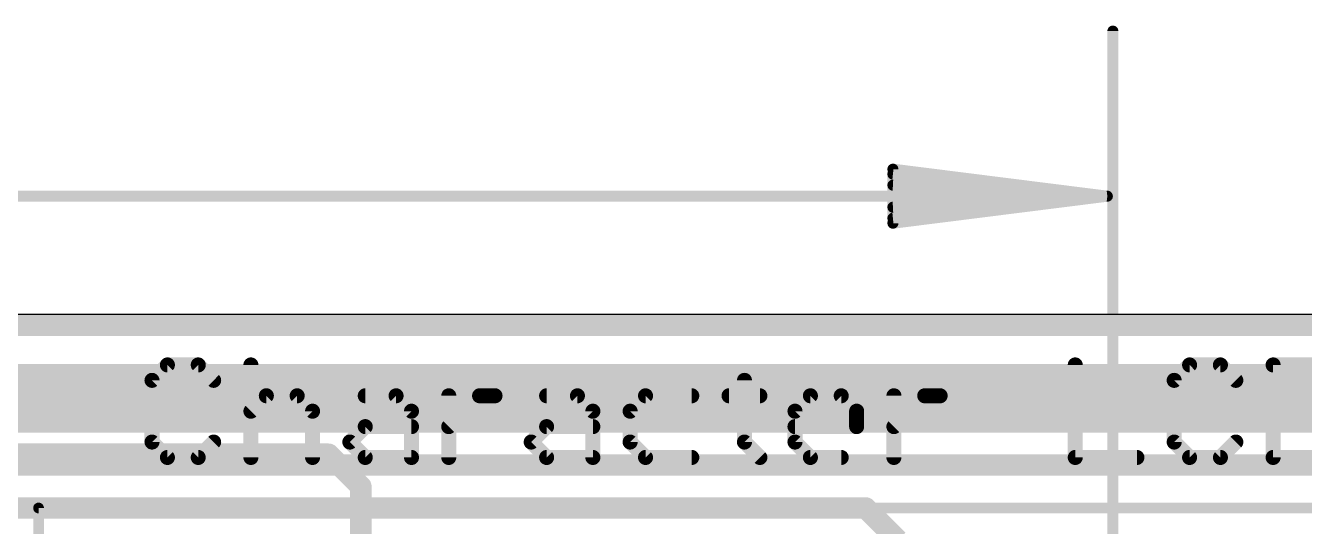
# Model space of a CAD drawing. Extents: x -14.2 to 67.7, y -5.3 to 32.7.
# Drawn here: x 27.02 to 42.14, y 26.45 to 32.37 of the extents above; entities that cross this region are included whole.
import ezdxf

# ---------------------------------------------------------------- set-up
doc = ezdxf.new("R2010")
doc.units = 0
for name, color, linetype in [('1', 12, 'CONTINUOUS'), ('16', 132, 'CONTINUOUS'), ('20', 53, 'CONTINUOUS'), ('21', 53, 'CONTINUOUS'), ('47', 253, 'CONTINUOUS')]:
    doc.layers.add(name, color=color, linetype=linetype)

msp = doc.modelspace()

# ---------------------------------------------------------------- linework, layer by layer
at = {"layer": '1'}
for points, const_width in [([(-0.127, 28.829), (53.721, 28.829)], 0.254), ([(21.717, 28.067), (50.165, 28.067)], 0.6096), ([(23.622, 27.305), (30.607, 27.305)], 0.254), ([(30.607, 27.305), (30.988, 26.924)], 0.254), ([(30.988, 26.924), (30.988, 25.4)], 0.254)]:
    msp.add_lwpolyline(points, dxfattribs=dict(at, const_width=const_width))
at = {"layer": '1', "const_width": 0.127}
for points in [[(30.6519, 27.3499, 1), (30.5621, 27.2601)], [(30.607, 27.2415, 1), (30.607, 27.3685)], [(31.0515, 26.924, 1), (30.9245, 26.924)], [(30.9431, 26.8791, 1), (31.0329, 26.9689)]]:
    msp.add_lwpolyline(points, format="xyb", dxfattribs=at)
at = {"layer": '16', "const_width": 0.254}
for points in [[(-0.254, 28.829), (53.594, 28.829)], [(24.003, 27.686), (47.879, 27.686)], [(24.765, 27.178), (43.18, 27.178)], [(26.162, 26.67), (36.957, 26.67)], [(36.957, 26.67), (37.338, 26.289)]]:
    msp.add_lwpolyline(points, dxfattribs=at)
at = {"layer": '16', "const_width": 0.127}
for points in [[(37.0019, 26.7149, 1), (36.9121, 26.6251)], [(36.957, 26.6065, 1), (36.957, 26.7335)]]:
    msp.add_lwpolyline(points, format="xyb", dxfattribs=at)
at = {"layer": '20'}
msp.add_line((53.848, 28.956), (0, 28.956), dxfattribs=at)
at = {"layer": '21'}
for points, const_width in [([(28.7013, 28.36), (28.5191, 28.1778)], 0.1778), ([(29.0657, 28.36), (28.7013, 28.36)], 0.1778), ([(29.2479, 28.1778), (29.0657, 28.36)], 0.1778), ([(29.6885, 28.36), (29.6885, 27.2669)], 0.1778), ([(39.4335, 28.36), (39.4335, 27.2669)], 0.1778), ([(40.7851, 28.36), (40.6029, 28.1778)], 0.1778), ([(41.1495, 28.36), (40.7851, 28.36)], 0.1778), ([(41.3317, 28.1778), (41.1495, 28.36)], 0.1778), ([(41.7723, 28.36), (41.7723, 27.2669)], 0.1778), ([(42.3189, 28.36), (41.7723, 28.36)], 0.1778), ([(28.5191, 28.1778), (28.5191, 27.4491)], 0.1778), ([(35.5228, 28.1778), (35.5228, 27.4491)], 0.1778), ([(40.6029, 28.1778), (40.6029, 27.4491)], 0.1778), ([(29.6885, 27.8135), (29.8707, 27.9957)], 0.1778), ([(29.8707, 27.9957), (30.2351, 27.9957)], 0.1778), ([(30.2351, 27.9957), (30.4173, 27.8135)], 0.1778), ([(31.0401, 27.9957), (31.4045, 27.9957)], 0.1778), ([(31.4045, 27.9957), (31.5867, 27.8135)], 0.1778), ([(32.0273, 27.2669), (32.0273, 27.9957)], 0.1778), ([(32.0273, 27.6313), (32.3917, 27.9957)], 0.1778), ([(32.3917, 27.9957), (32.5739, 27.9957)], 0.1778), ([(33.184, 27.9957), (33.5484, 27.9957)], 0.1778), ([(33.5484, 27.9957), (33.7306, 27.8135)], 0.1778), ([(34.3534, 27.9957), (34.1712, 27.8135)], 0.1778), ([(34.9, 27.9957), (34.3534, 27.9957)], 0.1778), ([(35.3406, 27.9957), (35.705, 27.9957)], 0.1778), ([(36.1202, 27.8135), (36.3024, 27.9957)], 0.1778), ([(36.3024, 27.9957), (36.6668, 27.9957)], 0.1778), ([(36.6668, 27.9957), (36.849, 27.8135)], 0.1778), ([(37.2896, 27.2669), (37.2896, 27.9957)], 0.1778), ([(37.2896, 27.6313), (37.654, 27.9957)], 0.1778), ([(37.654, 27.9957), (37.8362, 27.9957)], 0.1778), ([(30.4173, 27.8135), (30.4173, 27.2669)], 0.1778), ([(31.5867, 27.8135), (31.5867, 27.2669)], 0.1778), ([(33.7306, 27.8135), (33.7306, 27.2669)], 0.1778), ([(34.1712, 27.8135), (34.1712, 27.4491)], 0.1778), ([(36.1202, 27.4491), (36.1202, 27.8135)], 0.1778), ([(36.849, 27.8135), (36.849, 27.6313)], 0.1778), ([(30.8579, 27.4491), (31.0401, 27.6313)], 0.1778), ([(31.0401, 27.6313), (31.5867, 27.6313)], 0.1778), ([(33.0018, 27.4491), (33.184, 27.6313)], 0.1778), ([(33.184, 27.6313), (33.7306, 27.6313)], 0.1778), ([(36.849, 27.6313), (36.1202, 27.6313)], 0.1778), ([(28.5191, 27.4491), (28.7013, 27.2669)], 0.1778), ([(29.0657, 27.2669), (29.2479, 27.4491)], 0.1778), ([(31.0401, 27.2669), (30.8579, 27.4491)], 0.1778), ([(33.184, 27.2669), (33.0018, 27.4491)], 0.1778), ([(34.1712, 27.4491), (34.3534, 27.2669)], 0.1778), ([(35.5228, 27.4491), (35.705, 27.2669)], 0.1778), ([(36.3024, 27.2669), (36.1202, 27.4491)], 0.1778), ([(40.6029, 27.4491), (40.7851, 27.2669)], 0.1778), ([(41.1495, 27.2669), (41.3317, 27.4491)], 0.1778), ([(28.7013, 27.2669), (29.0657, 27.2669)], 0.1778), ([(31.5867, 27.2669), (31.0401, 27.2669)], 0.1778), ([(33.7306, 27.2669), (33.184, 27.2669)], 0.1778), ([(34.3534, 27.2669), (34.9, 27.2669)], 0.1778), ([(36.6668, 27.2669), (36.3024, 27.2669)], 0.1778), ([(39.4335, 27.2669), (40.1623, 27.2669)], 0.1778), ([(40.7851, 27.2669), (41.1495, 27.2669)], 0.1778), ([(41.7723, 27.2669), (42.3189, 27.2669)], 0.1778), ([(27.178, 24.13), (27.178, 26.67)], 0.127), ([(27.178, 26.67), (52.578, 26.67)], 0.127)]:
    msp.add_lwpolyline(points, dxfattribs=dict(at, const_width=const_width))
for points, const_width in [([(28.7013, 28.4045, 1), (28.7013, 28.3156)], 0.0889), ([(28.7328, 28.3286, 1), (28.6699, 28.3915)], 0.0889), ([(29.0971, 28.3915, 1), (29.0343, 28.3286)], 0.0889), ([(29.0657, 28.3156, 1), (29.0657, 28.4045)], 0.0889), ([(29.733, 28.36, 1), (29.6441, 28.36)], 0.0889), ([(39.478, 28.36, 1), (39.3891, 28.36)], 0.0889), ([(40.7851, 28.4045, 1), (40.7851, 28.3156)], 0.0889), ([(40.8165, 28.3286, 1), (40.7537, 28.3915)], 0.0889), ([(41.1809, 28.3915, 1), (41.118, 28.3286)], 0.0889), ([(41.1495, 28.3156, 1), (41.1495, 28.4045)], 0.0889), ([(41.7723, 28.4045, 1), (41.7723, 28.3156)], 0.0889), ([(41.8168, 28.36, 1), (41.7279, 28.36)], 0.0889), ([(28.5636, 28.1778, 1), (28.4747, 28.1778)], 0.0889), ([(28.4877, 28.2093, 1), (28.5506, 28.1464)], 0.0889), ([(29.2165, 28.1464, 1), (29.2793, 28.2093)], 0.0889), ([(35.5673, 28.1778, 1), (35.4784, 28.1778)], 0.0889), ([(40.5715, 28.2093, 1), (40.6343, 28.1464)], 0.0889), ([(40.6474, 28.1778, 1), (40.5585, 28.1778)], 0.0889), ([(41.3002, 28.1464, 1), (41.3631, 28.2093)], 0.0889), ([(29.8707, 28.0401, 1), (29.8707, 27.9512)], 0.0889), ([(29.9022, 27.9642, 1), (29.8393, 28.0271)], 0.0889), ([(30.2665, 28.0271, 1), (30.2037, 27.9642)], 0.0889), ([(30.2351, 27.9512, 1), (30.2351, 28.0401)], 0.0889), ([(31.0401, 28.0401, 1), (31.0401, 27.9512)], 0.0889), ([(31.4359, 28.0271, 1), (31.3731, 27.9642)], 0.0889), ([(31.4045, 27.9512, 1), (31.4045, 28.0401)], 0.0889), ([(32.0718, 27.9957, 1), (31.9829, 27.9957)], 0.0889), ([(32.3917, 28.0401, 1), (32.3917, 27.9512)], 0.0889), ([(32.4231, 27.9642, 1), (32.3603, 28.0271)], 0.0889), ([(32.5739, 27.9512, 1), (32.5739, 28.0401)], 0.0889), ([(33.184, 28.0401, 1), (33.184, 27.9512)], 0.0889), ([(33.5798, 28.0271, 1), (33.517, 27.9642)], 0.0889), ([(33.5484, 27.9512, 1), (33.5484, 28.0401)], 0.0889), ([(34.3534, 28.0401, 1), (34.3534, 27.9512)], 0.0889), ([(34.3848, 27.9642, 1), (34.322, 28.0271)], 0.0889), ([(34.9, 27.9512, 1), (34.9, 28.0401)], 0.0889), ([(35.3406, 28.0401, 1), (35.3406, 27.9512)], 0.0889), ([(35.705, 27.9512, 1), (35.705, 28.0401)], 0.0889), ([(36.3024, 28.0401, 1), (36.3024, 27.9512)], 0.0889), ([(36.3338, 27.9642, 1), (36.271, 28.0271)], 0.0889), ([(36.6982, 28.0271, 1), (36.6354, 27.9642)], 0.0889), ([(36.6668, 27.9512, 1), (36.6668, 28.0401)], 0.0889), ([(37.3341, 27.9957, 1), (37.2452, 27.9957)], 0.0889), ([(37.654, 28.0401, 1), (37.654, 27.9512)], 0.0889), ([(37.6854, 27.9642, 1), (37.6226, 28.0271)], 0.0889), ([(37.8362, 27.9512, 1), (37.8362, 28.0401)], 0.0889), ([(29.6571, 27.8449, 1), (29.72, 27.782)], 0.0889), ([(30.4617, 27.8135, 1), (30.3728, 27.8135)], 0.0889), ([(30.3859, 27.782, 1), (30.4487, 27.8449)], 0.0889), ([(31.6311, 27.8135, 1), (31.5422, 27.8135)], 0.0889), ([(31.5553, 27.782, 1), (31.6181, 27.8449)], 0.0889), ([(33.775, 27.8135, 1), (33.6861, 27.8135)], 0.0889), ([(33.6992, 27.782, 1), (33.762, 27.8449)], 0.0889), ([(34.1398, 27.8449, 1), (34.2027, 27.782)], 0.0889), ([(34.2157, 27.8135, 1), (34.1268, 27.8135)], 0.0889), ([(36.0888, 27.8449, 1), (36.1517, 27.782)], 0.0889), ([(36.1647, 27.8135, 1), (36.0758, 27.8135)], 0.0889), ([(36.8934, 27.8135, 1), (36.8045, 27.8135)], 0.0889), ([(36.8175, 27.782, 1), (36.8804, 27.8449)], 0.0889), ([(31.0401, 27.6757, 1), (31.0401, 27.5868)], 0.0889), ([(31.0716, 27.5998, 1), (31.0087, 27.6627)], 0.0889), ([(31.5867, 27.5868, 1), (31.5867, 27.6757)], 0.0889), ([(31.9959, 27.6627, 1), (32.0588, 27.5998)], 0.0889), ([(33.184, 27.6757, 1), (33.184, 27.5868)], 0.0889), ([(33.2155, 27.5998, 1), (33.1526, 27.6627)], 0.0889), ([(33.7306, 27.5868, 1), (33.7306, 27.6757)], 0.0889), ([(36.1202, 27.6757, 1), (36.1202, 27.5868)], 0.0889), ([(36.8045, 27.6313, 1), (36.8934, 27.6313)], 0.0889), ([(36.849, 27.5868, 1), (36.849, 27.6757)], 0.0889), ([(37.2582, 27.6627, 1), (37.3211, 27.5998)], 0.0889), ([(28.5506, 27.4805, 1), (28.4877, 27.4177)], 0.0889), ([(29.2793, 27.4177, 1), (29.2165, 27.4805)], 0.0889), ([(30.8894, 27.4805, 1), (30.8265, 27.4177)], 0.0889), ([(30.8265, 27.4805, 1), (30.8894, 27.4177)], 0.0889), ([(33.0333, 27.4805, 1), (32.9704, 27.4177)], 0.0889), ([(32.9704, 27.4805, 1), (33.0333, 27.4177)], 0.0889), ([(34.2027, 27.4805, 1), (34.1398, 27.4177)], 0.0889), ([(35.5542, 27.4805, 1), (35.4914, 27.4177)], 0.0889), ([(36.1517, 27.4805, 1), (36.0888, 27.4177)], 0.0889), ([(40.6343, 27.4805, 1), (40.5715, 27.4177)], 0.0889), ([(41.3631, 27.4177, 1), (41.3002, 27.4805)], 0.0889), ([(28.4747, 27.4491, 1), (28.5636, 27.4491)], 0.0889), ([(34.1268, 27.4491, 1), (34.2157, 27.4491)], 0.0889), ([(35.4784, 27.4491, 1), (35.5673, 27.4491)], 0.0889), ([(36.0758, 27.4491, 1), (36.1647, 27.4491)], 0.0889), ([(40.5585, 27.4491, 1), (40.6474, 27.4491)], 0.0889), ([(28.7013, 27.3114, 1), (28.7013, 27.2224)], 0.0889), ([(28.6699, 27.2355, 1), (28.7328, 27.2983)], 0.0889), ([(29.0343, 27.2983, 1), (29.0971, 27.2355)], 0.0889), ([(29.0657, 27.2224, 1), (29.0657, 27.3114)], 0.0889), ([(29.6441, 27.2669, 1), (29.733, 27.2669)], 0.0889), ([(30.3728, 27.2669, 1), (30.4617, 27.2669)], 0.0889), ([(31.0401, 27.3114, 1), (31.0401, 27.2224)], 0.0889), ([(31.0087, 27.2355, 1), (31.0716, 27.2983)], 0.0889), ([(31.5422, 27.2669, 1), (31.6311, 27.2669)], 0.0889), ([(31.5867, 27.2224, 1), (31.5867, 27.3114)], 0.0889), ([(31.9829, 27.2669, 1), (32.0718, 27.2669)], 0.0889), ([(33.184, 27.3114, 1), (33.184, 27.2224)], 0.0889), ([(33.1526, 27.2355, 1), (33.2155, 27.2983)], 0.0889), ([(33.6861, 27.2669, 1), (33.775, 27.2669)], 0.0889), ([(33.7306, 27.2224, 1), (33.7306, 27.3114)], 0.0889), ([(34.3534, 27.3114, 1), (34.3534, 27.2224)], 0.0889), ([(34.322, 27.2355, 1), (34.3848, 27.2983)], 0.0889), ([(34.9, 27.2224, 1), (34.9, 27.3114)], 0.0889), ([(35.6736, 27.2355, 1), (35.7364, 27.2983)], 0.0889), ([(36.3024, 27.3114, 1), (36.3024, 27.2224)], 0.0889), ([(36.271, 27.2355, 1), (36.3338, 27.2983)], 0.0889), ([(36.6668, 27.2224, 1), (36.6668, 27.3114)], 0.0889), ([(37.2452, 27.2669, 1), (37.3341, 27.2669)], 0.0889), ([(39.4335, 27.3114, 1), (39.4335, 27.2224)], 0.0889), ([(39.3891, 27.2669, 1), (39.478, 27.2669)], 0.0889), ([(40.1623, 27.2224, 1), (40.1623, 27.3114)], 0.0889), ([(40.7851, 27.3114, 1), (40.7851, 27.2224)], 0.0889), ([(40.7537, 27.2355, 1), (40.8165, 27.2983)], 0.0889), ([(41.118, 27.2983, 1), (41.1809, 27.2355)], 0.0889), ([(41.1495, 27.2224, 1), (41.1495, 27.3114)], 0.0889), ([(41.7723, 27.3114, 1), (41.7723, 27.2224)], 0.0889), ([(41.7279, 27.2669, 1), (41.8168, 27.2669)], 0.0889), ([(27.178, 26.7018, 1), (27.178, 26.6383)], 0.0635), ([(27.2097, 26.67, 1), (27.1463, 26.67)], 0.0635)]:
    msp.add_lwpolyline(points, format="xyb", dxfattribs=dict(at, const_width=const_width))
at = {"layer": '47', "const_width": 0.13}
for points in [[(39.878, 25.4), (39.878, 32.303)], [(39.813, 30.353), (37.278, 30.6722)], [(37.278, 30.6722), (37.278, 30.0338)], [(39.813, 30.353), (37.278, 30.613)], [(39.813, 30.353), (37.278, 30.483)], [(0.065, 30.353), (39.813, 30.353)], [(37.278, 30.0338), (39.813, 30.353)], [(37.278, 30.223), (39.813, 30.353)], [(37.278, 30.093), (39.813, 30.353)]]:
    msp.add_lwpolyline(points, dxfattribs=at)
at = {"layer": '47', "const_width": 0.065}
for points in [[(39.9105, 32.303, 1), (39.8455, 32.303)], [(37.2821, 30.7045, 1), (37.2739, 30.64)], [(37.3105, 30.6722, 1), (37.2455, 30.6722)], [(37.2813, 30.6453, 1), (37.2747, 30.5807)], [(37.2797, 30.5155, 1), (37.2763, 30.4505)], [(39.8171, 30.3208, 1), (39.8089, 30.3852)], [(39.8089, 30.3208, 1), (39.8171, 30.3852)], [(39.8163, 30.3207, 1), (39.8097, 30.3853)], [(39.8097, 30.3207, 1), (39.8163, 30.3853)], [(39.8113, 30.3205, 1), (39.8147, 30.3855)], [(39.8147, 30.3205, 1), (39.8113, 30.3855)], [(39.813, 30.3205, 1), (39.813, 30.3855)], [(37.2763, 30.2555, 1), (37.2797, 30.1905)], [(37.2747, 30.1253, 1), (37.2813, 30.0607)], [(37.2739, 30.066, 1), (37.2821, 30.0015)], [(37.2455, 30.0338, 1), (37.3105, 30.0338)]]:
    msp.add_lwpolyline(points, format="xyb", dxfattribs=at)

doc.saveas('drawing.dxf')
